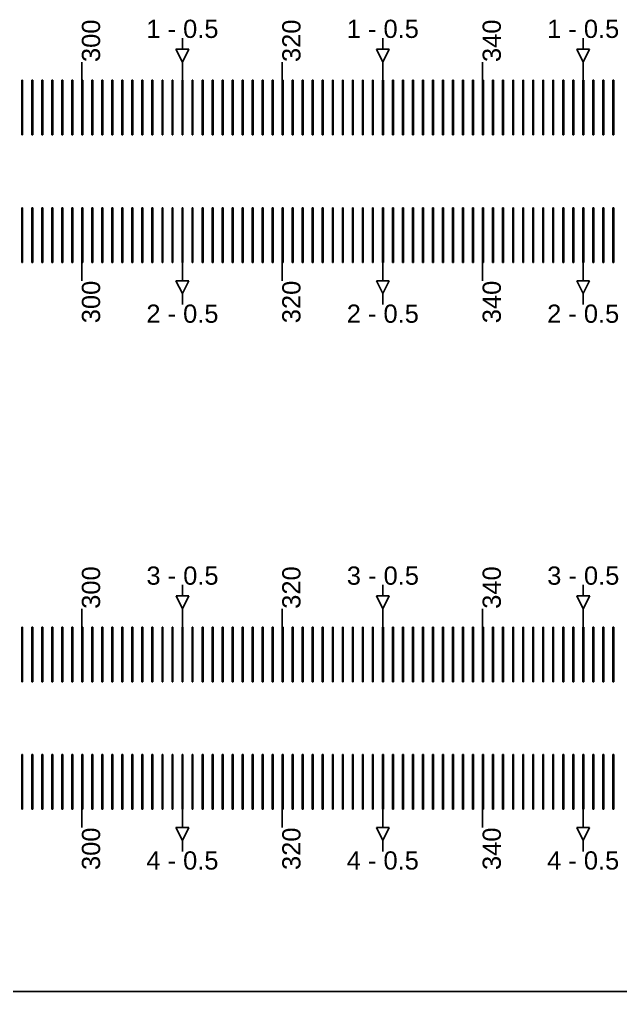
# Model space of a CAD drawing. Extents: x -119394 to 128420, y 74496 to 185496.
# Drawn here: x 42596 to 42926, y 157196 to 157729 of the extents above; entities that cross this region are included whole.
import ezdxf

# ---------------------------------------------------------------- set-up
doc = ezdxf.new("R2010")
doc.units = 13
doc.layers.add('CL - Label-1', color=120, linetype='Continuous')
doc.layers.add('CL - Label-2', color=132, linetype='Continuous')
doc.layers.add('CL - Sub-Micro', color=7, linetype='Continuous', true_color=0x47d1ff)
doc.styles.get("Standard").update_dxf_attribs({"font": 'arial.ttf'})

msp = doc.modelspace()

# ---------------------------------------------------------------- linework, layer by layer
for p, q in [((42685.49, 157712.94), (42685.49, 157718.94)), ((42795.49, 157712.94), (42795.49, 157718.94)), ((42905.49, 157712.94), (42905.49, 157718.94)), ((42630.29, 157695.86), (42630.29, 157705.86)), ((42685.49, 157695.86), (42685.49, 157705.86)), ((42740.29, 157695.86), (42740.29, 157705.86)), ((42795.49, 157695.86), (42795.49, 157705.86)), ((42850.29, 157695.86), (42850.29, 157705.86)), ((42905.49, 157695.86), (42905.49, 157705.86)), ((42630.29, 157595.86), (42630.29, 157585.86)), ((42685.49, 157595.86), (42685.49, 157585.86)), ((42740.29, 157595.86), (42740.29, 157585.86)), ((42795.49, 157595.86), (42795.49, 157585.86)), ((42850.29, 157595.86), (42850.29, 157585.86)), ((42905.49, 157595.86), (42905.49, 157585.86)), ((42685.49, 157578.79), (42685.49, 157572.79)), ((42795.49, 157578.79), (42795.49, 157572.79)), ((42905.49, 157578.79), (42905.49, 157572.79)), ((42685.54, 157412.94), (42685.54, 157418.94)), ((42795.54, 157412.94), (42795.54, 157418.94)), ((42905.54, 157412.94), (42905.54, 157418.94)), ((42630.29, 157395.86), (42630.29, 157405.86)), ((42685.54, 157395.86), (42685.54, 157405.86)), ((42740.29, 157395.86), (42740.29, 157405.86)), ((42795.54, 157395.86), (42795.54, 157405.86)), ((42850.29, 157395.86), (42850.29, 157405.86)), ((42905.54, 157395.86), (42905.54, 157405.86)), ((42630.29, 157285.86), (42630.29, 157295.86)), ((42685.54, 157295.86), (42685.54, 157285.86)), ((42740.29, 157285.86), (42740.29, 157295.86)), ((42795.54, 157295.86), (42795.54, 157285.86)), ((42850.29, 157285.86), (42850.29, 157295.86)), ((42905.54, 157295.86), (42905.54, 157285.86)), ((42685.54, 157278.79), (42685.54, 157272.79)), ((42795.54, 157278.79), (42795.54, 157272.79)), ((42905.54, 157278.79), (42905.54, 157272.79)), ((46680.29, 157195.86), (38030.29, 157195.86))]:
    msp.add_line(p, q)
at = {"layer": 'CL - Label-2'}
for p, q in [((42685.49, 157705.86), (42681.95, 157712.96)), ((42681.95, 157712.96), (42689.02, 157712.96)), ((42685.49, 157705.86), (42689.02, 157712.96)), ((42795.49, 157705.86), (42791.95, 157712.96)), ((42791.95, 157712.96), (42799.02, 157712.96)), ((42795.49, 157705.86), (42799.02, 157712.96)), ((42905.49, 157705.86), (42901.95, 157712.96)), ((42901.95, 157712.96), (42909.02, 157712.96)), ((42905.49, 157705.86), (42909.02, 157712.96)), ((42685.49, 157578.79), (42681.95, 157585.89)), ((42681.95, 157585.89), (42689.02, 157585.89)), ((42685.49, 157578.79), (42689.02, 157585.89)), ((42795.49, 157578.79), (42791.95, 157585.89)), ((42791.95, 157585.89), (42799.02, 157585.89)), ((42795.49, 157578.79), (42799.02, 157585.89)), ((42905.49, 157578.79), (42901.95, 157585.89)), ((42901.95, 157585.89), (42909.02, 157585.89)), ((42905.49, 157578.79), (42909.02, 157585.89)), ((42685.54, 157405.86), (42682, 157412.96)), ((42682, 157412.96), (42689.07, 157412.96)), ((42685.54, 157405.86), (42689.07, 157412.96)), ((42795.54, 157405.86), (42792, 157412.96)), ((42792, 157412.96), (42799.07, 157412.96)), ((42795.54, 157405.86), (42799.07, 157412.96)), ((42905.54, 157405.86), (42902, 157412.96)), ((42902, 157412.96), (42909.07, 157412.96)), ((42905.54, 157405.86), (42909.07, 157412.96)), ((42685.49, 157278.79), (42681.95, 157285.89)), ((42681.95, 157285.89), (42689.02, 157285.89)), ((42685.49, 157278.79), (42689.02, 157285.89)), ((42795.49, 157278.79), (42791.95, 157285.89)), ((42791.95, 157285.89), (42799.02, 157285.89)), ((42795.49, 157278.79), (42799.02, 157285.89)), ((42905.49, 157278.79), (42901.95, 157285.89)), ((42901.95, 157285.89), (42909.02, 157285.89)), ((42905.49, 157278.79), (42909.02, 157285.89))]:
    msp.add_line(p, q, dxfattribs=at)
at = {"layer": 'CL - Sub-Micro'}
for p, q in [((42597.29, 157695.86), (42597.29, 157665.86)), ((42597.79, 157695.86), (42597.29, 157695.86)), ((42597.79, 157665.86), (42597.79, 157695.86)), ((42602.79, 157695.86), (42602.79, 157665.86)), ((42603.29, 157695.86), (42602.79, 157695.86)), ((42603.29, 157665.86), (42603.29, 157695.86)), ((42608.29, 157695.86), (42608.29, 157665.86)), ((42608.79, 157695.86), (42608.29, 157695.86)), ((42608.79, 157665.86), (42608.79, 157695.86)), ((42613.79, 157695.86), (42613.79, 157665.86)), ((42614.29, 157695.86), (42613.79, 157695.86)), ((42614.29, 157665.86), (42614.29, 157695.86)), ((42619.29, 157695.86), (42619.29, 157665.86)), ((42619.79, 157695.86), (42619.29, 157695.86)), ((42619.79, 157665.86), (42619.79, 157695.86)), ((42624.79, 157695.86), (42624.79, 157665.86)), ((42625.29, 157695.86), (42624.79, 157695.86)), ((42625.29, 157665.86), (42625.29, 157695.86)), ((42630.29, 157695.86), (42630.29, 157665.86)), ((42630.79, 157695.86), (42630.29, 157695.86)), ((42630.79, 157665.86), (42630.79, 157695.86)), ((42635.79, 157695.86), (42635.79, 157665.86)), ((42636.29, 157695.86), (42635.79, 157695.86)), ((42636.29, 157665.86), (42636.29, 157695.86)), ((42641.29, 157695.86), (42641.29, 157665.86)), ((42641.79, 157695.86), (42641.29, 157695.86)), ((42641.79, 157665.86), (42641.79, 157695.86)), ((42646.79, 157695.86), (42646.79, 157665.86)), ((42647.29, 157695.86), (42646.79, 157695.86)), ((42647.29, 157665.86), (42647.29, 157695.86)), ((42652.29, 157695.86), (42652.29, 157665.86)), ((42652.79, 157695.86), (42652.29, 157695.86)), ((42652.79, 157665.86), (42652.79, 157695.86)), ((42657.79, 157695.86), (42657.79, 157665.86)), ((42658.29, 157695.86), (42657.79, 157695.86)), ((42658.29, 157665.86), (42658.29, 157695.86)), ((42663.29, 157695.86), (42663.29, 157665.86)), ((42663.79, 157695.86), (42663.29, 157695.86)), ((42663.79, 157665.86), (42663.79, 157695.86)), ((42668.79, 157695.86), (42668.79, 157665.86)), ((42669.29, 157695.86), (42668.79, 157695.86)), ((42669.29, 157665.86), (42669.29, 157695.86)), ((42674.29, 157695.86), (42674.29, 157665.86)), ((42674.79, 157695.86), (42674.29, 157695.86)), ((42674.79, 157665.86), (42674.79, 157695.86)), ((42679.79, 157695.86), (42679.79, 157665.86)), ((42680.29, 157695.86), (42679.79, 157695.86)), ((42680.29, 157665.86), (42680.29, 157695.86)), ((42685.29, 157695.86), (42685.29, 157665.86)), ((42685.79, 157695.86), (42685.29, 157695.86)), ((42685.79, 157665.86), (42685.79, 157695.86)), ((42690.79, 157695.86), (42690.79, 157665.86)), ((42691.29, 157695.86), (42690.79, 157695.86)), ((42691.29, 157665.86), (42691.29, 157695.86)), ((42696.29, 157695.86), (42696.29, 157665.86)), ((42696.79, 157695.86), (42696.29, 157695.86)), ((42696.79, 157665.86), (42696.79, 157695.86)), ((42701.79, 157695.86), (42701.79, 157665.86)), ((42702.29, 157695.86), (42701.79, 157695.86)), ((42702.29, 157665.86), (42702.29, 157695.86)), ((42707.29, 157695.86), (42707.29, 157665.86)), ((42707.79, 157695.86), (42707.29, 157695.86)), ((42707.79, 157665.86), (42707.79, 157695.86)), ((42712.79, 157695.86), (42712.79, 157665.86)), ((42713.29, 157695.86), (42712.79, 157695.86)), ((42713.29, 157665.86), (42713.29, 157695.86)), ((42718.29, 157695.86), (42718.29, 157665.86)), ((42718.79, 157695.86), (42718.29, 157695.86)), ((42718.79, 157665.86), (42718.79, 157695.86)), ((42723.79, 157695.86), (42723.79, 157665.86)), ((42724.29, 157695.86), (42723.79, 157695.86)), ((42724.29, 157665.86), (42724.29, 157695.86)), ((42729.29, 157695.86), (42729.29, 157665.86)), ((42729.79, 157695.86), (42729.29, 157695.86)), ((42729.79, 157665.86), (42729.79, 157695.86)), ((42734.79, 157695.86), (42734.79, 157665.86)), ((42735.29, 157695.86), (42734.79, 157695.86)), ((42735.29, 157665.86), (42735.29, 157695.86)), ((42740.29, 157695.86), (42740.29, 157665.86)), ((42740.79, 157695.86), (42740.29, 157695.86)), ((42740.79, 157665.86), (42740.79, 157695.86)), ((42745.79, 157695.86), (42745.79, 157665.86)), ((42746.29, 157695.86), (42745.79, 157695.86)), ((42746.29, 157665.86), (42746.29, 157695.86)), ((42751.29, 157695.86), (42751.29, 157665.86)), ((42751.79, 157695.86), (42751.29, 157695.86)), ((42751.79, 157665.86), (42751.79, 157695.86)), ((42756.79, 157695.86), (42756.79, 157665.86)), ((42757.29, 157695.86), (42756.79, 157695.86)), ((42757.29, 157665.86), (42757.29, 157695.86)), ((42762.29, 157695.86), (42762.29, 157665.86)), ((42762.79, 157695.86), (42762.29, 157695.86)), ((42762.79, 157665.86), (42762.79, 157695.86)), ((42767.79, 157695.86), (42767.79, 157665.86)), ((42768.29, 157695.86), (42767.79, 157695.86)), ((42768.29, 157665.86), (42768.29, 157695.86)), ((42773.29, 157695.86), (42773.29, 157665.86)), ((42773.79, 157695.86), (42773.29, 157695.86)), ((42773.79, 157665.86), (42773.79, 157695.86)), ((42778.79, 157695.86), (42778.79, 157665.86)), ((42779.29, 157695.86), (42778.79, 157695.86)), ((42779.29, 157665.86), (42779.29, 157695.86)), ((42784.29, 157695.86), (42784.29, 157665.86)), ((42784.79, 157695.86), (42784.29, 157695.86)), ((42784.79, 157665.86), (42784.79, 157695.86)), ((42789.79, 157695.86), (42789.79, 157665.86)), ((42790.29, 157695.86), (42789.79, 157695.86)), ((42790.29, 157665.86), (42790.29, 157695.86)), ((42795.29, 157695.86), (42795.29, 157665.86)), ((42795.79, 157695.86), (42795.29, 157695.86)), ((42795.79, 157665.86), (42795.79, 157695.86)), ((42800.79, 157695.86), (42800.79, 157665.86)), ((42801.29, 157695.86), (42800.79, 157695.86)), ((42801.29, 157665.86), (42801.29, 157695.86)), ((42806.29, 157695.86), (42806.29, 157665.86)), ((42806.79, 157695.86), (42806.29, 157695.86)), ((42806.79, 157665.86), (42806.79, 157695.86)), ((42811.79, 157695.86), (42811.79, 157665.86)), ((42812.29, 157695.86), (42811.79, 157695.86)), ((42812.29, 157665.86), (42812.29, 157695.86)), ((42817.29, 157695.86), (42817.29, 157665.86)), ((42817.79, 157695.86), (42817.29, 157695.86)), ((42817.79, 157665.86), (42817.79, 157695.86)), ((42822.79, 157695.86), (42822.79, 157665.86)), ((42823.29, 157695.86), (42822.79, 157695.86)), ((42823.29, 157665.86), (42823.29, 157695.86)), ((42828.29, 157695.86), (42828.29, 157665.86)), ((42828.79, 157695.86), (42828.29, 157695.86)), ((42828.79, 157665.86), (42828.79, 157695.86)), ((42833.79, 157695.86), (42833.79, 157665.86)), ((42834.29, 157695.86), (42833.79, 157695.86)), ((42834.29, 157665.86), (42834.29, 157695.86)), ((42839.29, 157695.86), (42839.29, 157665.86)), ((42839.79, 157695.86), (42839.29, 157695.86)), ((42839.79, 157665.86), (42839.79, 157695.86)), ((42844.79, 157695.86), (42844.79, 157665.86)), ((42845.29, 157695.86), (42844.79, 157695.86)), ((42845.29, 157665.86), (42845.29, 157695.86)), ((42850.29, 157695.86), (42850.29, 157665.86)), ((42850.79, 157695.86), (42850.29, 157695.86)), ((42850.79, 157665.86), (42850.79, 157695.86)), ((42855.79, 157695.86), (42855.79, 157665.86)), ((42856.29, 157695.86), (42855.79, 157695.86)), ((42856.29, 157665.86), (42856.29, 157695.86)), ((42861.29, 157695.86), (42861.29, 157665.86)), ((42861.79, 157695.86), (42861.29, 157695.86)), ((42861.79, 157665.86), (42861.79, 157695.86)), ((42866.79, 157695.86), (42866.79, 157665.86)), ((42867.29, 157695.86), (42866.79, 157695.86)), ((42867.29, 157665.86), (42867.29, 157695.86)), ((42872.29, 157695.86), (42872.29, 157665.86)), ((42872.79, 157695.86), (42872.29, 157695.86)), ((42872.79, 157665.86), (42872.79, 157695.86)), ((42877.79, 157695.86), (42877.79, 157665.86)), ((42878.29, 157695.86), (42877.79, 157695.86)), ((42878.29, 157665.86), (42878.29, 157695.86)), ((42883.29, 157695.86), (42883.29, 157665.86)), ((42883.79, 157695.86), (42883.29, 157695.86)), ((42883.79, 157665.86), (42883.79, 157695.86)), ((42888.79, 157695.86), (42888.79, 157665.86)), ((42889.29, 157695.86), (42888.79, 157695.86)), ((42889.29, 157665.86), (42889.29, 157695.86)), ((42894.29, 157695.86), (42894.29, 157665.86)), ((42894.79, 157695.86), (42894.29, 157695.86)), ((42894.79, 157665.86), (42894.79, 157695.86)), ((42899.79, 157695.86), (42899.79, 157665.86)), ((42900.29, 157695.86), (42899.79, 157695.86)), ((42900.29, 157665.86), (42900.29, 157695.86)), ((42905.29, 157695.86), (42905.29, 157665.86)), ((42905.79, 157695.86), (42905.29, 157695.86)), ((42905.79, 157665.86), (42905.79, 157695.86)), ((42910.79, 157695.86), (42910.79, 157665.86)), ((42911.29, 157695.86), (42910.79, 157695.86)), ((42911.29, 157665.86), (42911.29, 157695.86)), ((42916.29, 157695.86), (42916.29, 157665.86)), ((42916.79, 157695.86), (42916.29, 157695.86)), ((42916.79, 157665.86), (42916.79, 157695.86)), ((42921.79, 157695.86), (42921.79, 157665.86)), ((42922.29, 157695.86), (42921.79, 157695.86)), ((42922.29, 157665.86), (42922.29, 157695.86)), ((42597.29, 157665.86), (42597.79, 157665.86)), ((42602.79, 157665.86), (42603.29, 157665.86)), ((42608.29, 157665.86), (42608.79, 157665.86)), ((42613.79, 157665.86), (42614.29, 157665.86)), ((42619.29, 157665.86), (42619.79, 157665.86)), ((42624.79, 157665.86), (42625.29, 157665.86)), ((42630.29, 157665.86), (42630.79, 157665.86)), ((42635.79, 157665.86), (42636.29, 157665.86)), ((42641.29, 157665.86), (42641.79, 157665.86)), ((42646.79, 157665.86), (42647.29, 157665.86)), ((42652.29, 157665.86), (42652.79, 157665.86)), ((42657.79, 157665.86), (42658.29, 157665.86)), ((42663.29, 157665.86), (42663.79, 157665.86)), ((42668.79, 157665.86), (42669.29, 157665.86)), ((42674.29, 157665.86), (42674.79, 157665.86)), ((42679.79, 157665.86), (42680.29, 157665.86)), ((42685.29, 157665.86), (42685.79, 157665.86)), ((42690.79, 157665.86), (42691.29, 157665.86)), ((42696.29, 157665.86), (42696.79, 157665.86)), ((42701.79, 157665.86), (42702.29, 157665.86)), ((42707.29, 157665.86), (42707.79, 157665.86)), ((42712.79, 157665.86), (42713.29, 157665.86)), ((42718.29, 157665.86), (42718.79, 157665.86)), ((42723.79, 157665.86), (42724.29, 157665.86)), ((42729.29, 157665.86), (42729.79, 157665.86)), ((42734.79, 157665.86), (42735.29, 157665.86)), ((42740.29, 157665.86), (42740.79, 157665.86)), ((42745.79, 157665.86), (42746.29, 157665.86)), ((42751.29, 157665.86), (42751.79, 157665.86)), ((42756.79, 157665.86), (42757.29, 157665.86)), ((42762.29, 157665.86), (42762.79, 157665.86)), ((42767.79, 157665.86), (42768.29, 157665.86)), ((42773.29, 157665.86), (42773.79, 157665.86)), ((42778.79, 157665.86), (42779.29, 157665.86)), ((42784.29, 157665.86), (42784.79, 157665.86)), ((42789.79, 157665.86), (42790.29, 157665.86)), ((42795.29, 157665.86), (42795.79, 157665.86)), ((42800.79, 157665.86), (42801.29, 157665.86)), ((42806.29, 157665.86), (42806.79, 157665.86)), ((42811.79, 157665.86), (42812.29, 157665.86)), ((42817.29, 157665.86), (42817.79, 157665.86)), ((42822.79, 157665.86), (42823.29, 157665.86)), ((42828.29, 157665.86), (42828.79, 157665.86)), ((42833.79, 157665.86), (42834.29, 157665.86)), ((42839.29, 157665.86), (42839.79, 157665.86)), ((42844.79, 157665.86), (42845.29, 157665.86)), ((42850.29, 157665.86), (42850.79, 157665.86)), ((42855.79, 157665.86), (42856.29, 157665.86)), ((42861.29, 157665.86), (42861.79, 157665.86)), ((42866.79, 157665.86), (42867.29, 157665.86)), ((42872.29, 157665.86), (42872.79, 157665.86)), ((42877.79, 157665.86), (42878.29, 157665.86)), ((42883.29, 157665.86), (42883.79, 157665.86)), ((42888.79, 157665.86), (42889.29, 157665.86)), ((42894.29, 157665.86), (42894.79, 157665.86)), ((42899.79, 157665.86), (42900.29, 157665.86)), ((42905.29, 157665.86), (42905.79, 157665.86)), ((42910.79, 157665.86), (42911.29, 157665.86)), ((42916.29, 157665.86), (42916.79, 157665.86)), ((42921.79, 157665.86), (42922.29, 157665.86)), ((42597.29, 157625.86), (42597.29, 157595.86)), ((42597.79, 157625.86), (42597.29, 157625.86)), ((42597.79, 157595.86), (42597.79, 157625.86)), ((42602.79, 157625.86), (42602.79, 157595.86)), ((42603.29, 157625.86), (42602.79, 157625.86)), ((42603.29, 157595.86), (42603.29, 157625.86)), ((42608.29, 157625.86), (42608.29, 157595.86)), ((42608.79, 157625.86), (42608.29, 157625.86)), ((42608.79, 157595.86), (42608.79, 157625.86)), ((42613.79, 157625.86), (42613.79, 157595.86)), ((42614.29, 157625.86), (42613.79, 157625.86)), ((42614.29, 157595.86), (42614.29, 157625.86)), ((42619.29, 157625.86), (42619.29, 157595.86)), ((42619.79, 157625.86), (42619.29, 157625.86)), ((42619.79, 157595.86), (42619.79, 157625.86)), ((42624.79, 157625.86), (42624.79, 157595.86)), ((42625.29, 157625.86), (42624.79, 157625.86)), ((42625.29, 157595.86), (42625.29, 157625.86)), ((42630.29, 157625.86), (42630.29, 157595.86)), ((42630.79, 157625.86), (42630.29, 157625.86)), ((42630.79, 157595.86), (42630.79, 157625.86)), ((42635.79, 157625.86), (42635.79, 157595.86)), ((42636.29, 157625.86), (42635.79, 157625.86)), ((42636.29, 157595.86), (42636.29, 157625.86)), ((42641.29, 157625.86), (42641.29, 157595.86)), ((42641.79, 157625.86), (42641.29, 157625.86)), ((42641.79, 157595.86), (42641.79, 157625.86)), ((42646.79, 157625.86), (42646.79, 157595.86)), ((42647.29, 157625.86), (42646.79, 157625.86)), ((42647.29, 157595.86), (42647.29, 157625.86)), ((42652.29, 157625.86), (42652.29, 157595.86)), ((42652.79, 157625.86), (42652.29, 157625.86)), ((42652.79, 157595.86), (42652.79, 157625.86)), ((42657.79, 157625.86), (42657.79, 157595.86)), ((42658.29, 157625.86), (42657.79, 157625.86)), ((42658.29, 157595.86), (42658.29, 157625.86)), ((42663.29, 157625.86), (42663.29, 157595.86)), ((42663.79, 157625.86), (42663.29, 157625.86)), ((42663.79, 157595.86), (42663.79, 157625.86)), ((42668.79, 157625.86), (42668.79, 157595.86)), ((42669.29, 157625.86), (42668.79, 157625.86)), ((42669.29, 157595.86), (42669.29, 157625.86)), ((42674.29, 157625.86), (42674.29, 157595.86)), ((42674.79, 157625.86), (42674.29, 157625.86)), ((42674.79, 157595.86), (42674.79, 157625.86)), ((42679.79, 157625.86), (42679.79, 157595.86)), ((42680.29, 157625.86), (42679.79, 157625.86)), ((42680.29, 157595.86), (42680.29, 157625.86)), ((42685.29, 157625.86), (42685.29, 157595.86)), ((42685.79, 157625.86), (42685.29, 157625.86)), ((42685.79, 157595.86), (42685.79, 157625.86)), ((42690.79, 157625.86), (42690.79, 157595.86)), ((42691.29, 157625.86), (42690.79, 157625.86)), ((42691.29, 157595.86), (42691.29, 157625.86)), ((42696.29, 157625.86), (42696.29, 157595.86)), ((42696.79, 157625.86), (42696.29, 157625.86)), ((42696.79, 157595.86), (42696.79, 157625.86)), ((42701.79, 157625.86), (42701.79, 157595.86)), ((42702.29, 157625.86), (42701.79, 157625.86)), ((42702.29, 157595.86), (42702.29, 157625.86)), ((42707.29, 157625.86), (42707.29, 157595.86)), ((42707.79, 157625.86), (42707.29, 157625.86)), ((42707.79, 157595.86), (42707.79, 157625.86)), ((42712.79, 157625.86), (42712.79, 157595.86)), ((42713.29, 157625.86), (42712.79, 157625.86)), ((42713.29, 157595.86), (42713.29, 157625.86)), ((42718.29, 157625.86), (42718.29, 157595.86)), ((42718.79, 157625.86), (42718.29, 157625.86)), ((42718.79, 157595.86), (42718.79, 157625.86)), ((42723.79, 157625.86), (42723.79, 157595.86)), ((42724.29, 157625.86), (42723.79, 157625.86)), ((42724.29, 157595.86), (42724.29, 157625.86)), ((42729.29, 157625.86), (42729.29, 157595.86)), ((42729.79, 157625.86), (42729.29, 157625.86)), ((42729.79, 157595.86), (42729.79, 157625.86)), ((42734.79, 157625.86), (42734.79, 157595.86)), ((42735.29, 157625.86), (42734.79, 157625.86)), ((42735.29, 157595.86), (42735.29, 157625.86)), ((42740.29, 157625.86), (42740.29, 157595.86)), ((42740.79, 157625.86), (42740.29, 157625.86)), ((42740.79, 157595.86), (42740.79, 157625.86)), ((42745.79, 157625.86), (42745.79, 157595.86)), ((42746.29, 157625.86), (42745.79, 157625.86)), ((42746.29, 157595.86), (42746.29, 157625.86)), ((42751.29, 157625.86), (42751.29, 157595.86)), ((42751.79, 157625.86), (42751.29, 157625.86)), ((42751.79, 157595.86), (42751.79, 157625.86)), ((42756.79, 157625.86), (42756.79, 157595.86)), ((42757.29, 157625.86), (42756.79, 157625.86)), ((42757.29, 157595.86), (42757.29, 157625.86)), ((42762.29, 157625.86), (42762.29, 157595.86)), ((42762.79, 157625.86), (42762.29, 157625.86)), ((42762.79, 157595.86), (42762.79, 157625.86)), ((42767.79, 157625.86), (42767.79, 157595.86)), ((42768.29, 157625.86), (42767.79, 157625.86)), ((42768.29, 157595.86), (42768.29, 157625.86)), ((42773.29, 157625.86), (42773.29, 157595.86)), ((42773.79, 157625.86), (42773.29, 157625.86)), ((42773.79, 157595.86), (42773.79, 157625.86)), ((42778.79, 157625.86), (42778.79, 157595.86)), ((42779.29, 157625.86), (42778.79, 157625.86)), ((42779.29, 157595.86), (42779.29, 157625.86)), ((42784.29, 157625.86), (42784.29, 157595.86)), ((42784.79, 157625.86), (42784.29, 157625.86)), ((42784.79, 157595.86), (42784.79, 157625.86)), ((42789.79, 157625.86), (42789.79, 157595.86)), ((42790.29, 157625.86), (42789.79, 157625.86)), ((42790.29, 157595.86), (42790.29, 157625.86)), ((42795.29, 157625.86), (42795.29, 157595.86)), ((42795.79, 157625.86), (42795.29, 157625.86)), ((42795.79, 157595.86), (42795.79, 157625.86)), ((42800.79, 157625.86), (42800.79, 157595.86)), ((42801.29, 157625.86), (42800.79, 157625.86)), ((42801.29, 157595.86), (42801.29, 157625.86)), ((42806.29, 157625.86), (42806.29, 157595.86)), ((42806.79, 157625.86), (42806.29, 157625.86)), ((42806.79, 157595.86), (42806.79, 157625.86)), ((42811.79, 157625.86), (42811.79, 157595.86)), ((42812.29, 157625.86), (42811.79, 157625.86)), ((42812.29, 157595.86), (42812.29, 157625.86)), ((42817.29, 157625.86), (42817.29, 157595.86)), ((42817.79, 157625.86), (42817.29, 157625.86)), ((42817.79, 157595.86), (42817.79, 157625.86)), ((42822.79, 157625.86), (42822.79, 157595.86)), ((42823.29, 157625.86), (42822.79, 157625.86)), ((42823.29, 157595.86), (42823.29, 157625.86)), ((42828.29, 157625.86), (42828.29, 157595.86)), ((42828.79, 157625.86), (42828.29, 157625.86)), ((42828.79, 157595.86), (42828.79, 157625.86)), ((42833.79, 157625.86), (42833.79, 157595.86)), ((42834.29, 157625.86), (42833.79, 157625.86)), ((42834.29, 157595.86), (42834.29, 157625.86)), ((42839.29, 157625.86), (42839.29, 157595.86)), ((42839.79, 157625.86), (42839.29, 157625.86)), ((42839.79, 157595.86), (42839.79, 157625.86)), ((42844.79, 157625.86), (42844.79, 157595.86)), ((42845.29, 157625.86), (42844.79, 157625.86)), ((42845.29, 157595.86), (42845.29, 157625.86)), ((42850.29, 157625.86), (42850.29, 157595.86)), ((42850.79, 157625.86), (42850.29, 157625.86)), ((42850.79, 157595.86), (42850.79, 157625.86)), ((42855.79, 157625.86), (42855.79, 157595.86)), ((42856.29, 157625.86), (42855.79, 157625.86)), ((42856.29, 157595.86), (42856.29, 157625.86)), ((42861.29, 157625.86), (42861.29, 157595.86)), ((42861.79, 157625.86), (42861.29, 157625.86)), ((42861.79, 157595.86), (42861.79, 157625.86)), ((42866.79, 157625.86), (42866.79, 157595.86)), ((42867.29, 157625.86), (42866.79, 157625.86)), ((42867.29, 157595.86), (42867.29, 157625.86)), ((42872.29, 157625.86), (42872.29, 157595.86)), ((42872.79, 157625.86), (42872.29, 157625.86)), ((42872.79, 157595.86), (42872.79, 157625.86)), ((42877.79, 157625.86), (42877.79, 157595.86)), ((42878.29, 157625.86), (42877.79, 157625.86)), ((42878.29, 157595.86), (42878.29, 157625.86)), ((42883.29, 157625.86), (42883.29, 157595.86)), ((42883.79, 157625.86), (42883.29, 157625.86)), ((42883.79, 157595.86), (42883.79, 157625.86)), ((42888.79, 157625.86), (42888.79, 157595.86)), ((42889.29, 157625.86), (42888.79, 157625.86)), ((42889.29, 157595.86), (42889.29, 157625.86)), ((42894.29, 157625.86), (42894.29, 157595.86)), ((42894.79, 157625.86), (42894.29, 157625.86)), ((42894.79, 157595.86), (42894.79, 157625.86)), ((42899.79, 157625.86), (42899.79, 157595.86)), ((42900.29, 157625.86), (42899.79, 157625.86)), ((42900.29, 157595.86), (42900.29, 157625.86)), ((42905.29, 157625.86), (42905.29, 157595.86)), ((42905.79, 157625.86), (42905.29, 157625.86)), ((42905.79, 157595.86), (42905.79, 157625.86)), ((42910.79, 157625.86), (42910.79, 157595.86)), ((42911.29, 157625.86), (42910.79, 157625.86)), ((42911.29, 157595.86), (42911.29, 157625.86)), ((42916.29, 157625.86), (42916.29, 157595.86)), ((42916.79, 157625.86), (42916.29, 157625.86)), ((42916.79, 157595.86), (42916.79, 157625.86)), ((42921.79, 157625.86), (42921.79, 157595.86)), ((42922.29, 157625.86), (42921.79, 157625.86)), ((42922.29, 157595.86), (42922.29, 157625.86)), ((42597.29, 157595.86), (42597.79, 157595.86)), ((42602.79, 157595.86), (42603.29, 157595.86)), ((42608.29, 157595.86), (42608.79, 157595.86)), ((42613.79, 157595.86), (42614.29, 157595.86)), ((42619.29, 157595.86), (42619.79, 157595.86)), ((42624.79, 157595.86), (42625.29, 157595.86)), ((42630.29, 157595.86), (42630.79, 157595.86)), ((42635.79, 157595.86), (42636.29, 157595.86)), ((42641.29, 157595.86), (42641.79, 157595.86)), ((42646.79, 157595.86), (42647.29, 157595.86)), ((42652.29, 157595.86), (42652.79, 157595.86)), ((42657.79, 157595.86), (42658.29, 157595.86)), ((42663.29, 157595.86), (42663.79, 157595.86)), ((42668.79, 157595.86), (42669.29, 157595.86)), ((42674.29, 157595.86), (42674.79, 157595.86)), ((42679.79, 157595.86), (42680.29, 157595.86)), ((42685.29, 157595.86), (42685.79, 157595.86)), ((42690.79, 157595.86), (42691.29, 157595.86)), ((42696.29, 157595.86), (42696.79, 157595.86)), ((42701.79, 157595.86), (42702.29, 157595.86)), ((42707.29, 157595.86), (42707.79, 157595.86)), ((42712.79, 157595.86), (42713.29, 157595.86)), ((42718.29, 157595.86), (42718.79, 157595.86)), ((42723.79, 157595.86), (42724.29, 157595.86)), ((42729.29, 157595.86), (42729.79, 157595.86)), ((42734.79, 157595.86), (42735.29, 157595.86)), ((42740.29, 157595.86), (42740.79, 157595.86)), ((42745.79, 157595.86), (42746.29, 157595.86)), ((42751.29, 157595.86), (42751.79, 157595.86)), ((42756.79, 157595.86), (42757.29, 157595.86)), ((42762.29, 157595.86), (42762.79, 157595.86)), ((42767.79, 157595.86), (42768.29, 157595.86)), ((42773.29, 157595.86), (42773.79, 157595.86)), ((42778.79, 157595.86), (42779.29, 157595.86)), ((42784.29, 157595.86), (42784.79, 157595.86)), ((42789.79, 157595.86), (42790.29, 157595.86)), ((42795.29, 157595.86), (42795.79, 157595.86)), ((42800.79, 157595.86), (42801.29, 157595.86)), ((42806.29, 157595.86), (42806.79, 157595.86)), ((42811.79, 157595.86), (42812.29, 157595.86)), ((42817.29, 157595.86), (42817.79, 157595.86)), ((42822.79, 157595.86), (42823.29, 157595.86)), ((42828.29, 157595.86), (42828.79, 157595.86)), ((42833.79, 157595.86), (42834.29, 157595.86)), ((42839.29, 157595.86), (42839.79, 157595.86)), ((42844.79, 157595.86), (42845.29, 157595.86)), ((42850.29, 157595.86), (42850.79, 157595.86)), ((42855.79, 157595.86), (42856.29, 157595.86)), ((42861.29, 157595.86), (42861.79, 157595.86)), ((42866.79, 157595.86), (42867.29, 157595.86)), ((42872.29, 157595.86), (42872.79, 157595.86)), ((42877.79, 157595.86), (42878.29, 157595.86)), ((42883.29, 157595.86), (42883.79, 157595.86)), ((42888.79, 157595.86), (42889.29, 157595.86)), ((42894.29, 157595.86), (42894.79, 157595.86)), ((42899.79, 157595.86), (42900.29, 157595.86)), ((42905.29, 157595.86), (42905.79, 157595.86)), ((42910.79, 157595.86), (42911.29, 157595.86)), ((42916.29, 157595.86), (42916.79, 157595.86)), ((42921.79, 157595.86), (42922.29, 157595.86)), ((42597.29, 157395.86), (42597.29, 157365.86)), ((42597.79, 157395.86), (42597.29, 157395.86)), ((42597.79, 157365.86), (42597.79, 157395.86)), ((42602.79, 157395.86), (42602.79, 157365.86)), ((42603.29, 157395.86), (42602.79, 157395.86)), ((42603.29, 157365.86), (42603.29, 157395.86)), ((42608.29, 157395.86), (42608.29, 157365.86)), ((42608.79, 157395.86), (42608.29, 157395.86)), ((42608.79, 157365.86), (42608.79, 157395.86)), ((42613.79, 157395.86), (42613.79, 157365.86)), ((42614.29, 157395.86), (42613.79, 157395.86)), ((42614.29, 157365.86), (42614.29, 157395.86)), ((42619.29, 157395.86), (42619.29, 157365.86)), ((42619.79, 157395.86), (42619.29, 157395.86)), ((42619.79, 157365.86), (42619.79, 157395.86)), ((42624.79, 157395.86), (42624.79, 157365.86)), ((42625.29, 157395.86), (42624.79, 157395.86)), ((42625.29, 157365.86), (42625.29, 157395.86)), ((42630.29, 157395.86), (42630.29, 157365.86)), ((42630.79, 157395.86), (42630.29, 157395.86)), ((42630.79, 157365.86), (42630.79, 157395.86)), ((42635.79, 157395.86), (42635.79, 157365.86)), ((42636.29, 157395.86), (42635.79, 157395.86)), ((42636.29, 157365.86), (42636.29, 157395.86)), ((42641.29, 157395.86), (42641.29, 157365.86)), ((42641.79, 157395.86), (42641.29, 157395.86)), ((42641.79, 157365.86), (42641.79, 157395.86)), ((42646.79, 157395.86), (42646.79, 157365.86)), ((42647.29, 157395.86), (42646.79, 157395.86)), ((42647.29, 157365.86), (42647.29, 157395.86)), ((42652.29, 157395.86), (42652.29, 157365.86)), ((42652.79, 157395.86), (42652.29, 157395.86)), ((42652.79, 157365.86), (42652.79, 157395.86)), ((42657.79, 157395.86), (42657.79, 157365.86)), ((42658.29, 157395.86), (42657.79, 157395.86)), ((42658.29, 157365.86), (42658.29, 157395.86)), ((42663.29, 157395.86), (42663.29, 157365.86)), ((42663.79, 157395.86), (42663.29, 157395.86)), ((42663.79, 157365.86), (42663.79, 157395.86)), ((42668.79, 157395.86), (42668.79, 157365.86)), ((42669.29, 157395.86), (42668.79, 157395.86)), ((42669.29, 157365.86), (42669.29, 157395.86)), ((42674.29, 157395.86), (42674.29, 157365.86)), ((42674.79, 157395.86), (42674.29, 157395.86)), ((42674.79, 157365.86), (42674.79, 157395.86)), ((42679.79, 157395.86), (42679.79, 157365.86)), ((42680.29, 157395.86), (42679.79, 157395.86)), ((42680.29, 157365.86), (42680.29, 157395.86)), ((42685.29, 157395.86), (42685.29, 157365.86)), ((42685.79, 157395.86), (42685.29, 157395.86)), ((42685.79, 157365.86), (42685.79, 157395.86)), ((42690.79, 157395.86), (42690.79, 157365.86)), ((42691.29, 157395.86), (42690.79, 157395.86)), ((42691.29, 157365.86), (42691.29, 157395.86)), ((42696.29, 157395.86), (42696.29, 157365.86)), ((42696.79, 157395.86), (42696.29, 157395.86)), ((42696.79, 157365.86), (42696.79, 157395.86)), ((42701.79, 157395.86), (42701.79, 157365.86)), ((42702.29, 157395.86), (42701.79, 157395.86)), ((42702.29, 157365.86), (42702.29, 157395.86)), ((42707.29, 157395.86), (42707.29, 157365.86)), ((42707.79, 157395.86), (42707.29, 157395.86)), ((42707.79, 157365.86), (42707.79, 157395.86)), ((42712.79, 157395.86), (42712.79, 157365.86)), ((42713.29, 157395.86), (42712.79, 157395.86)), ((42713.29, 157365.86), (42713.29, 157395.86)), ((42718.29, 157395.86), (42718.29, 157365.86)), ((42718.79, 157395.86), (42718.29, 157395.86)), ((42718.79, 157365.86), (42718.79, 157395.86)), ((42723.79, 157395.86), (42723.79, 157365.86)), ((42724.29, 157395.86), (42723.79, 157395.86)), ((42724.29, 157365.86), (42724.29, 157395.86)), ((42729.29, 157395.86), (42729.29, 157365.86)), ((42729.79, 157395.86), (42729.29, 157395.86)), ((42729.79, 157365.86), (42729.79, 157395.86)), ((42734.79, 157395.86), (42734.79, 157365.86)), ((42735.29, 157395.86), (42734.79, 157395.86)), ((42735.29, 157365.86), (42735.29, 157395.86)), ((42740.29, 157395.86), (42740.29, 157365.86)), ((42740.79, 157395.86), (42740.29, 157395.86)), ((42740.79, 157365.86), (42740.79, 157395.86)), ((42745.79, 157395.86), (42745.79, 157365.86)), ((42746.29, 157395.86), (42745.79, 157395.86)), ((42746.29, 157365.86), (42746.29, 157395.86)), ((42751.29, 157395.86), (42751.29, 157365.86)), ((42751.79, 157395.86), (42751.29, 157395.86)), ((42751.79, 157365.86), (42751.79, 157395.86)), ((42756.79, 157395.86), (42756.79, 157365.86)), ((42757.29, 157395.86), (42756.79, 157395.86)), ((42757.29, 157365.86), (42757.29, 157395.86)), ((42762.29, 157395.86), (42762.29, 157365.86)), ((42762.79, 157395.86), (42762.29, 157395.86)), ((42762.79, 157365.86), (42762.79, 157395.86)), ((42767.79, 157395.86), (42767.79, 157365.86)), ((42768.29, 157395.86), (42767.79, 157395.86)), ((42768.29, 157365.86), (42768.29, 157395.86)), ((42773.29, 157395.86), (42773.29, 157365.86)), ((42773.79, 157395.86), (42773.29, 157395.86)), ((42773.79, 157365.86), (42773.79, 157395.86)), ((42778.79, 157395.86), (42778.79, 157365.86)), ((42779.29, 157395.86), (42778.79, 157395.86)), ((42779.29, 157365.86), (42779.29, 157395.86)), ((42784.29, 157395.86), (42784.29, 157365.86)), ((42784.79, 157395.86), (42784.29, 157395.86)), ((42784.79, 157365.86), (42784.79, 157395.86)), ((42789.79, 157395.86), (42789.79, 157365.86)), ((42790.29, 157395.86), (42789.79, 157395.86)), ((42790.29, 157365.86), (42790.29, 157395.86)), ((42795.29, 157395.86), (42795.29, 157365.86)), ((42795.79, 157395.86), (42795.29, 157395.86)), ((42795.79, 157365.86), (42795.79, 157395.86)), ((42800.79, 157395.86), (42800.79, 157365.86)), ((42801.29, 157395.86), (42800.79, 157395.86)), ((42801.29, 157365.86), (42801.29, 157395.86)), ((42806.29, 157395.86), (42806.29, 157365.86)), ((42806.79, 157395.86), (42806.29, 157395.86)), ((42806.79, 157365.86), (42806.79, 157395.86)), ((42811.79, 157395.86), (42811.79, 157365.86)), ((42812.29, 157395.86), (42811.79, 157395.86)), ((42812.29, 157365.86), (42812.29, 157395.86)), ((42817.29, 157395.86), (42817.29, 157365.86)), ((42817.79, 157395.86), (42817.29, 157395.86)), ((42817.79, 157365.86), (42817.79, 157395.86)), ((42822.79, 157395.86), (42822.79, 157365.86)), ((42823.29, 157395.86), (42822.79, 157395.86)), ((42823.29, 157365.86), (42823.29, 157395.86)), ((42828.29, 157395.86), (42828.29, 157365.86)), ((42828.79, 157395.86), (42828.29, 157395.86)), ((42828.79, 157365.86), (42828.79, 157395.86)), ((42833.79, 157395.86), (42833.79, 157365.86)), ((42834.29, 157395.86), (42833.79, 157395.86)), ((42834.29, 157365.86), (42834.29, 157395.86)), ((42839.29, 157395.86), (42839.29, 157365.86)), ((42839.79, 157395.86), (42839.29, 157395.86)), ((42839.79, 157365.86), (42839.79, 157395.86)), ((42844.79, 157395.86), (42844.79, 157365.86)), ((42845.29, 157395.86), (42844.79, 157395.86)), ((42845.29, 157365.86), (42845.29, 157395.86)), ((42850.29, 157395.86), (42850.29, 157365.86)), ((42850.79, 157395.86), (42850.29, 157395.86)), ((42850.79, 157365.86), (42850.79, 157395.86)), ((42855.79, 157395.86), (42855.79, 157365.86)), ((42856.29, 157395.86), (42855.79, 157395.86)), ((42856.29, 157365.86), (42856.29, 157395.86)), ((42861.29, 157395.86), (42861.29, 157365.86)), ((42861.79, 157395.86), (42861.29, 157395.86)), ((42861.79, 157365.86), (42861.79, 157395.86)), ((42866.79, 157395.86), (42866.79, 157365.86)), ((42867.29, 157395.86), (42866.79, 157395.86)), ((42867.29, 157365.86), (42867.29, 157395.86)), ((42872.29, 157395.86), (42872.29, 157365.86)), ((42872.79, 157395.86), (42872.29, 157395.86)), ((42872.79, 157365.86), (42872.79, 157395.86)), ((42877.79, 157395.86), (42877.79, 157365.86)), ((42878.29, 157395.86), (42877.79, 157395.86)), ((42878.29, 157365.86), (42878.29, 157395.86)), ((42883.29, 157395.86), (42883.29, 157365.86)), ((42883.79, 157395.86), (42883.29, 157395.86)), ((42883.79, 157365.86), (42883.79, 157395.86)), ((42888.79, 157395.86), (42888.79, 157365.86)), ((42889.29, 157395.86), (42888.79, 157395.86)), ((42889.29, 157365.86), (42889.29, 157395.86)), ((42894.29, 157395.86), (42894.29, 157365.86)), ((42894.79, 157395.86), (42894.29, 157395.86)), ((42894.79, 157365.86), (42894.79, 157395.86)), ((42899.79, 157395.86), (42899.79, 157365.86)), ((42900.29, 157395.86), (42899.79, 157395.86)), ((42900.29, 157365.86), (42900.29, 157395.86)), ((42905.29, 157395.86), (42905.29, 157365.86)), ((42905.79, 157395.86), (42905.29, 157395.86)), ((42905.79, 157365.86), (42905.79, 157395.86)), ((42910.79, 157395.86), (42910.79, 157365.86)), ((42911.29, 157395.86), (42910.79, 157395.86)), ((42911.29, 157365.86), (42911.29, 157395.86)), ((42916.29, 157395.86), (42916.29, 157365.86)), ((42916.79, 157395.86), (42916.29, 157395.86)), ((42916.79, 157365.86), (42916.79, 157395.86)), ((42921.79, 157395.86), (42921.79, 157365.86)), ((42922.29, 157395.86), (42921.79, 157395.86)), ((42922.29, 157365.86), (42922.29, 157395.86)), ((42597.29, 157365.86), (42597.79, 157365.86)), ((42602.79, 157365.86), (42603.29, 157365.86)), ((42608.29, 157365.86), (42608.79, 157365.86)), ((42613.79, 157365.86), (42614.29, 157365.86)), ((42619.29, 157365.86), (42619.79, 157365.86)), ((42624.79, 157365.86), (42625.29, 157365.86)), ((42630.29, 157365.86), (42630.79, 157365.86)), ((42635.79, 157365.86), (42636.29, 157365.86)), ((42641.29, 157365.86), (42641.79, 157365.86)), ((42646.79, 157365.86), (42647.29, 157365.86)), ((42652.29, 157365.86), (42652.79, 157365.86)), ((42657.79, 157365.86), (42658.29, 157365.86)), ((42663.29, 157365.86), (42663.79, 157365.86)), ((42668.79, 157365.86), (42669.29, 157365.86)), ((42674.29, 157365.86), (42674.79, 157365.86)), ((42679.79, 157365.86), (42680.29, 157365.86)), ((42685.29, 157365.86), (42685.79, 157365.86)), ((42690.79, 157365.86), (42691.29, 157365.86)), ((42696.29, 157365.86), (42696.79, 157365.86)), ((42701.79, 157365.86), (42702.29, 157365.86)), ((42707.29, 157365.86), (42707.79, 157365.86)), ((42712.79, 157365.86), (42713.29, 157365.86)), ((42718.29, 157365.86), (42718.79, 157365.86)), ((42723.79, 157365.86), (42724.29, 157365.86)), ((42729.29, 157365.86), (42729.79, 157365.86)), ((42734.79, 157365.86), (42735.29, 157365.86)), ((42740.29, 157365.86), (42740.79, 157365.86)), ((42745.79, 157365.86), (42746.29, 157365.86)), ((42751.29, 157365.86), (42751.79, 157365.86)), ((42756.79, 157365.86), (42757.29, 157365.86)), ((42762.29, 157365.86), (42762.79, 157365.86)), ((42767.79, 157365.86), (42768.29, 157365.86)), ((42773.29, 157365.86), (42773.79, 157365.86)), ((42778.79, 157365.86), (42779.29, 157365.86)), ((42784.29, 157365.86), (42784.79, 157365.86)), ((42789.79, 157365.86), (42790.29, 157365.86)), ((42795.29, 157365.86), (42795.79, 157365.86)), ((42800.79, 157365.86), (42801.29, 157365.86)), ((42806.29, 157365.86), (42806.79, 157365.86)), ((42811.79, 157365.86), (42812.29, 157365.86)), ((42817.29, 157365.86), (42817.79, 157365.86)), ((42822.79, 157365.86), (42823.29, 157365.86)), ((42828.29, 157365.86), (42828.79, 157365.86)), ((42833.79, 157365.86), (42834.29, 157365.86)), ((42839.29, 157365.86), (42839.79, 157365.86)), ((42844.79, 157365.86), (42845.29, 157365.86)), ((42850.29, 157365.86), (42850.79, 157365.86)), ((42855.79, 157365.86), (42856.29, 157365.86)), ((42861.29, 157365.86), (42861.79, 157365.86)), ((42866.79, 157365.86), (42867.29, 157365.86)), ((42872.29, 157365.86), (42872.79, 157365.86)), ((42877.79, 157365.86), (42878.29, 157365.86)), ((42883.29, 157365.86), (42883.79, 157365.86)), ((42888.79, 157365.86), (42889.29, 157365.86)), ((42894.29, 157365.86), (42894.79, 157365.86)), ((42899.79, 157365.86), (42900.29, 157365.86)), ((42905.29, 157365.86), (42905.79, 157365.86)), ((42910.79, 157365.86), (42911.29, 157365.86)), ((42916.29, 157365.86), (42916.79, 157365.86)), ((42921.79, 157365.86), (42922.29, 157365.86)), ((42597.29, 157325.86), (42597.29, 157295.86)), ((42597.79, 157325.86), (42597.29, 157325.86)), ((42597.79, 157295.86), (42597.79, 157325.86)), ((42602.79, 157325.86), (42602.79, 157295.86)), ((42603.29, 157325.86), (42602.79, 157325.86)), ((42603.29, 157295.86), (42603.29, 157325.86)), ((42608.29, 157325.86), (42608.29, 157295.86)), ((42608.79, 157325.86), (42608.29, 157325.86)), ((42608.79, 157295.86), (42608.79, 157325.86)), ((42613.79, 157325.86), (42613.79, 157295.86)), ((42614.29, 157325.86), (42613.79, 157325.86)), ((42614.29, 157295.86), (42614.29, 157325.86)), ((42619.29, 157325.86), (42619.29, 157295.86)), ((42619.79, 157325.86), (42619.29, 157325.86)), ((42619.79, 157295.86), (42619.79, 157325.86)), ((42624.79, 157325.86), (42624.79, 157295.86)), ((42625.29, 157325.86), (42624.79, 157325.86)), ((42625.29, 157295.86), (42625.29, 157325.86)), ((42630.29, 157325.86), (42630.29, 157295.86)), ((42630.79, 157325.86), (42630.29, 157325.86)), ((42630.79, 157295.86), (42630.79, 157325.86)), ((42635.79, 157325.86), (42635.79, 157295.86)), ((42636.29, 157325.86), (42635.79, 157325.86)), ((42636.29, 157295.86), (42636.29, 157325.86)), ((42641.29, 157325.86), (42641.29, 157295.86)), ((42641.79, 157325.86), (42641.29, 157325.86)), ((42641.79, 157295.86), (42641.79, 157325.86)), ((42646.79, 157325.86), (42646.79, 157295.86)), ((42647.29, 157325.86), (42646.79, 157325.86)), ((42647.29, 157295.86), (42647.29, 157325.86)), ((42652.29, 157325.86), (42652.29, 157295.86)), ((42652.79, 157325.86), (42652.29, 157325.86)), ((42652.79, 157295.86), (42652.79, 157325.86)), ((42657.79, 157325.86), (42657.79, 157295.86)), ((42658.29, 157325.86), (42657.79, 157325.86)), ((42658.29, 157295.86), (42658.29, 157325.86)), ((42663.29, 157325.86), (42663.29, 157295.86)), ((42663.79, 157325.86), (42663.29, 157325.86)), ((42663.79, 157295.86), (42663.79, 157325.86)), ((42668.79, 157325.86), (42668.79, 157295.86)), ((42669.29, 157325.86), (42668.79, 157325.86)), ((42669.29, 157295.86), (42669.29, 157325.86)), ((42674.29, 157325.86), (42674.29, 157295.86)), ((42674.79, 157325.86), (42674.29, 157325.86)), ((42674.79, 157295.86), (42674.79, 157325.86)), ((42679.79, 157325.86), (42679.79, 157295.86)), ((42680.29, 157325.86), (42679.79, 157325.86)), ((42680.29, 157295.86), (42680.29, 157325.86)), ((42685.29, 157325.86), (42685.29, 157295.86)), ((42685.79, 157325.86), (42685.29, 157325.86)), ((42685.79, 157295.86), (42685.79, 157325.86)), ((42690.79, 157325.86), (42690.79, 157295.86)), ((42691.29, 157325.86), (42690.79, 157325.86)), ((42691.29, 157295.86), (42691.29, 157325.86)), ((42696.29, 157325.86), (42696.29, 157295.86)), ((42696.79, 157325.86), (42696.29, 157325.86)), ((42696.79, 157295.86), (42696.79, 157325.86)), ((42701.79, 157325.86), (42701.79, 157295.86)), ((42702.29, 157325.86), (42701.79, 157325.86)), ((42702.29, 157295.86), (42702.29, 157325.86)), ((42707.29, 157325.86), (42707.29, 157295.86)), ((42707.79, 157325.86), (42707.29, 157325.86)), ((42707.79, 157295.86), (42707.79, 157325.86)), ((42712.79, 157325.86), (42712.79, 157295.86)), ((42713.29, 157325.86), (42712.79, 157325.86)), ((42713.29, 157295.86), (42713.29, 157325.86)), ((42718.29, 157325.86), (42718.29, 157295.86)), ((42718.79, 157325.86), (42718.29, 157325.86)), ((42718.79, 157295.86), (42718.79, 157325.86)), ((42723.79, 157325.86), (42723.79, 157295.86)), ((42724.29, 157325.86), (42723.79, 157325.86)), ((42724.29, 157295.86), (42724.29, 157325.86)), ((42729.29, 157325.86), (42729.29, 157295.86)), ((42729.79, 157325.86), (42729.29, 157325.86)), ((42729.79, 157295.86), (42729.79, 157325.86)), ((42734.79, 157325.86), (42734.79, 157295.86)), ((42735.29, 157325.86), (42734.79, 157325.86)), ((42735.29, 157295.86), (42735.29, 157325.86)), ((42740.29, 157325.86), (42740.29, 157295.86)), ((42740.79, 157325.86), (42740.29, 157325.86)), ((42740.79, 157295.86), (42740.79, 157325.86)), ((42745.79, 157325.86), (42745.79, 157295.86)), ((42746.29, 157325.86), (42745.79, 157325.86)), ((42746.29, 157295.86), (42746.29, 157325.86)), ((42751.29, 157325.86), (42751.29, 157295.86)), ((42751.79, 157325.86), (42751.29, 157325.86)), ((42751.79, 157295.86), (42751.79, 157325.86)), ((42756.79, 157325.86), (42756.79, 157295.86)), ((42757.29, 157325.86), (42756.79, 157325.86)), ((42757.29, 157295.86), (42757.29, 157325.86)), ((42762.29, 157325.86), (42762.29, 157295.86)), ((42762.79, 157325.86), (42762.29, 157325.86)), ((42762.79, 157295.86), (42762.79, 157325.86)), ((42767.79, 157325.86), (42767.79, 157295.86)), ((42768.29, 157325.86), (42767.79, 157325.86)), ((42768.29, 157295.86), (42768.29, 157325.86)), ((42773.29, 157325.86), (42773.29, 157295.86)), ((42773.79, 157325.86), (42773.29, 157325.86)), ((42773.79, 157295.86), (42773.79, 157325.86)), ((42778.79, 157325.86), (42778.79, 157295.86)), ((42779.29, 157325.86), (42778.79, 157325.86)), ((42779.29, 157295.86), (42779.29, 157325.86)), ((42784.29, 157325.86), (42784.29, 157295.86)), ((42784.79, 157325.86), (42784.29, 157325.86)), ((42784.79, 157295.86), (42784.79, 157325.86)), ((42789.79, 157325.86), (42789.79, 157295.86)), ((42790.29, 157325.86), (42789.79, 157325.86)), ((42790.29, 157295.86), (42790.29, 157325.86)), ((42795.29, 157325.86), (42795.29, 157295.86)), ((42795.79, 157325.86), (42795.29, 157325.86)), ((42795.79, 157295.86), (42795.79, 157325.86)), ((42800.79, 157325.86), (42800.79, 157295.86)), ((42801.29, 157325.86), (42800.79, 157325.86)), ((42801.29, 157295.86), (42801.29, 157325.86)), ((42806.29, 157325.86), (42806.29, 157295.86)), ((42806.79, 157325.86), (42806.29, 157325.86)), ((42806.79, 157295.86), (42806.79, 157325.86)), ((42811.79, 157325.86), (42811.79, 157295.86)), ((42812.29, 157325.86), (42811.79, 157325.86)), ((42812.29, 157295.86), (42812.29, 157325.86)), ((42817.29, 157325.86), (42817.29, 157295.86)), ((42817.79, 157325.86), (42817.29, 157325.86)), ((42817.79, 157295.86), (42817.79, 157325.86)), ((42822.79, 157325.86), (42822.79, 157295.86)), ((42823.29, 157325.86), (42822.79, 157325.86)), ((42823.29, 157295.86), (42823.29, 157325.86)), ((42828.29, 157325.86), (42828.29, 157295.86)), ((42828.79, 157325.86), (42828.29, 157325.86)), ((42828.79, 157295.86), (42828.79, 157325.86)), ((42833.79, 157325.86), (42833.79, 157295.86)), ((42834.29, 157325.86), (42833.79, 157325.86)), ((42834.29, 157295.86), (42834.29, 157325.86)), ((42839.29, 157325.86), (42839.29, 157295.86)), ((42839.79, 157325.86), (42839.29, 157325.86)), ((42839.79, 157295.86), (42839.79, 157325.86)), ((42844.79, 157325.86), (42844.79, 157295.86)), ((42845.29, 157325.86), (42844.79, 157325.86)), ((42845.29, 157295.86), (42845.29, 157325.86)), ((42850.29, 157325.86), (42850.29, 157295.86)), ((42850.79, 157325.86), (42850.29, 157325.86)), ((42850.79, 157295.86), (42850.79, 157325.86)), ((42855.79, 157325.86), (42855.79, 157295.86)), ((42856.29, 157325.86), (42855.79, 157325.86)), ((42856.29, 157295.86), (42856.29, 157325.86)), ((42861.29, 157325.86), (42861.29, 157295.86)), ((42861.79, 157325.86), (42861.29, 157325.86)), ((42861.79, 157295.86), (42861.79, 157325.86)), ((42866.79, 157325.86), (42866.79, 157295.86)), ((42867.29, 157325.86), (42866.79, 157325.86)), ((42867.29, 157295.86), (42867.29, 157325.86)), ((42872.29, 157325.86), (42872.29, 157295.86)), ((42872.79, 157325.86), (42872.29, 157325.86)), ((42872.79, 157295.86), (42872.79, 157325.86)), ((42877.79, 157325.86), (42877.79, 157295.86)), ((42878.29, 157325.86), (42877.79, 157325.86)), ((42878.29, 157295.86), (42878.29, 157325.86)), ((42883.29, 157325.86), (42883.29, 157295.86)), ((42883.79, 157325.86), (42883.29, 157325.86)), ((42883.79, 157295.86), (42883.79, 157325.86)), ((42888.79, 157325.86), (42888.79, 157295.86)), ((42889.29, 157325.86), (42888.79, 157325.86)), ((42889.29, 157295.86), (42889.29, 157325.86)), ((42894.29, 157325.86), (42894.29, 157295.86)), ((42894.79, 157325.86), (42894.29, 157325.86)), ((42894.79, 157295.86), (42894.79, 157325.86)), ((42899.79, 157325.86), (42899.79, 157295.86)), ((42900.29, 157325.86), (42899.79, 157325.86)), ((42900.29, 157295.86), (42900.29, 157325.86)), ((42905.29, 157325.86), (42905.29, 157295.86)), ((42905.79, 157325.86), (42905.29, 157325.86)), ((42905.79, 157295.86), (42905.79, 157325.86)), ((42910.79, 157325.86), (42910.79, 157295.86)), ((42911.29, 157325.86), (42910.79, 157325.86)), ((42911.29, 157295.86), (42911.29, 157325.86)), ((42916.29, 157325.86), (42916.29, 157295.86)), ((42916.79, 157325.86), (42916.29, 157325.86)), ((42916.79, 157295.86), (42916.79, 157325.86)), ((42921.79, 157325.86), (42921.79, 157295.86)), ((42922.29, 157325.86), (42921.79, 157325.86)), ((42922.29, 157295.86), (42922.29, 157325.86)), ((42597.29, 157295.86), (42597.79, 157295.86)), ((42602.79, 157295.86), (42603.29, 157295.86)), ((42608.29, 157295.86), (42608.79, 157295.86)), ((42613.79, 157295.86), (42614.29, 157295.86)), ((42619.29, 157295.86), (42619.79, 157295.86)), ((42624.79, 157295.86), (42625.29, 157295.86)), ((42630.29, 157295.86), (42630.79, 157295.86)), ((42635.79, 157295.86), (42636.29, 157295.86)), ((42641.29, 157295.86), (42641.79, 157295.86)), ((42646.79, 157295.86), (42647.29, 157295.86)), ((42652.29, 157295.86), (42652.79, 157295.86)), ((42657.79, 157295.86), (42658.29, 157295.86)), ((42663.29, 157295.86), (42663.79, 157295.86)), ((42668.79, 157295.86), (42669.29, 157295.86)), ((42674.29, 157295.86), (42674.79, 157295.86)), ((42679.79, 157295.86), (42680.29, 157295.86)), ((42685.29, 157295.86), (42685.79, 157295.86)), ((42690.79, 157295.86), (42691.29, 157295.86)), ((42696.29, 157295.86), (42696.79, 157295.86)), ((42701.79, 157295.86), (42702.29, 157295.86)), ((42707.29, 157295.86), (42707.79, 157295.86)), ((42712.79, 157295.86), (42713.29, 157295.86)), ((42718.29, 157295.86), (42718.79, 157295.86)), ((42723.79, 157295.86), (42724.29, 157295.86)), ((42729.29, 157295.86), (42729.79, 157295.86)), ((42734.79, 157295.86), (42735.29, 157295.86)), ((42740.29, 157295.86), (42740.79, 157295.86)), ((42745.79, 157295.86), (42746.29, 157295.86)), ((42751.29, 157295.86), (42751.79, 157295.86)), ((42756.79, 157295.86), (42757.29, 157295.86)), ((42762.29, 157295.86), (42762.79, 157295.86)), ((42767.79, 157295.86), (42768.29, 157295.86)), ((42773.29, 157295.86), (42773.79, 157295.86)), ((42778.79, 157295.86), (42779.29, 157295.86)), ((42784.29, 157295.86), (42784.79, 157295.86)), ((42789.79, 157295.86), (42790.29, 157295.86)), ((42795.29, 157295.86), (42795.79, 157295.86)), ((42800.79, 157295.86), (42801.29, 157295.86)), ((42806.29, 157295.86), (42806.79, 157295.86)), ((42811.79, 157295.86), (42812.29, 157295.86)), ((42817.29, 157295.86), (42817.79, 157295.86)), ((42822.79, 157295.86), (42823.29, 157295.86)), ((42828.29, 157295.86), (42828.79, 157295.86)), ((42833.79, 157295.86), (42834.29, 157295.86)), ((42839.29, 157295.86), (42839.79, 157295.86)), ((42844.79, 157295.86), (42845.29, 157295.86)), ((42850.29, 157295.86), (42850.79, 157295.86)), ((42855.79, 157295.86), (42856.29, 157295.86)), ((42861.29, 157295.86), (42861.79, 157295.86)), ((42866.79, 157295.86), (42867.29, 157295.86)), ((42872.29, 157295.86), (42872.79, 157295.86)), ((42877.79, 157295.86), (42878.29, 157295.86)), ((42883.29, 157295.86), (42883.79, 157295.86)), ((42888.79, 157295.86), (42889.29, 157295.86)), ((42894.29, 157295.86), (42894.79, 157295.86)), ((42899.79, 157295.86), (42900.29, 157295.86)), ((42905.29, 157295.86), (42905.79, 157295.86)), ((42910.79, 157295.86), (42911.29, 157295.86)), ((42916.29, 157295.86), (42916.79, 157295.86)), ((42921.79, 157295.86), (42922.29, 157295.86))]:
    msp.add_line(p, q, dxfattribs=at)

# ---------------------------------------------------------------- texts
at = {"layer": 'CL - Label-1', "char_height": 10, "rotation": 90}
for s, insert, attachment_point in [('300', (42630.29, 157705.86), 1), ('320', (42740.29, 157705.86), 1), ('340', (42850.29, 157705.86), 1), ('300', (42630.29, 157585.86), 3), ('320', (42740.29, 157585.86), 3), ('340', (42850.29, 157585.86), 3), ('300', (42630.29, 157405.86), 1), ('320', (42740.29, 157405.86), 1), ('340', (42850.29, 157405.86), 1), ('300', (42630.29, 157285.86), 3), ('320', (42740.29, 157285.86), 3), ('340', (42850.29, 157285.86), 3)]:
    msp.add_mtext_dynamic_manual_height_columns(s, width=21.565, gutter_width=12.5, heights=[8.55], dxfattribs=dict(at, insert=insert, attachment_point=attachment_point))
at = {"layer": 'CL - Label-2', "char_height": 10}
for s, insert, attachment_point in [('1 - 0.5', (42685.49, 157718.94), 8), ('1 - 0.5', (42795.49, 157718.94), 8), ('1 - 0.5', (42905.49, 157718.94), 8), ('2 - 0.5', (42685.49, 157572.79), 2), ('2 - 0.5', (42795.49, 157572.79), 2), ('2 - 0.5', (42905.49, 157572.79), 2), ('3 - 0.5', (42685.54, 157418.94), 8), ('3 - 0.5', (42795.54, 157418.94), 8), ('3 - 0.5', (42905.54, 157418.94), 8), ('4 - 0.5', (42685.49, 157272.79), 2), ('4 - 0.5', (42795.49, 157272.79), 2), ('4 - 0.5', (42905.49, 157272.79), 2)]:
    msp.add_mtext_dynamic_manual_height_columns(s, width=52.3045, gutter_width=12.5, heights=[18.11], dxfattribs=dict(at, insert=insert, attachment_point=attachment_point))

doc.saveas('drawing.dxf')
